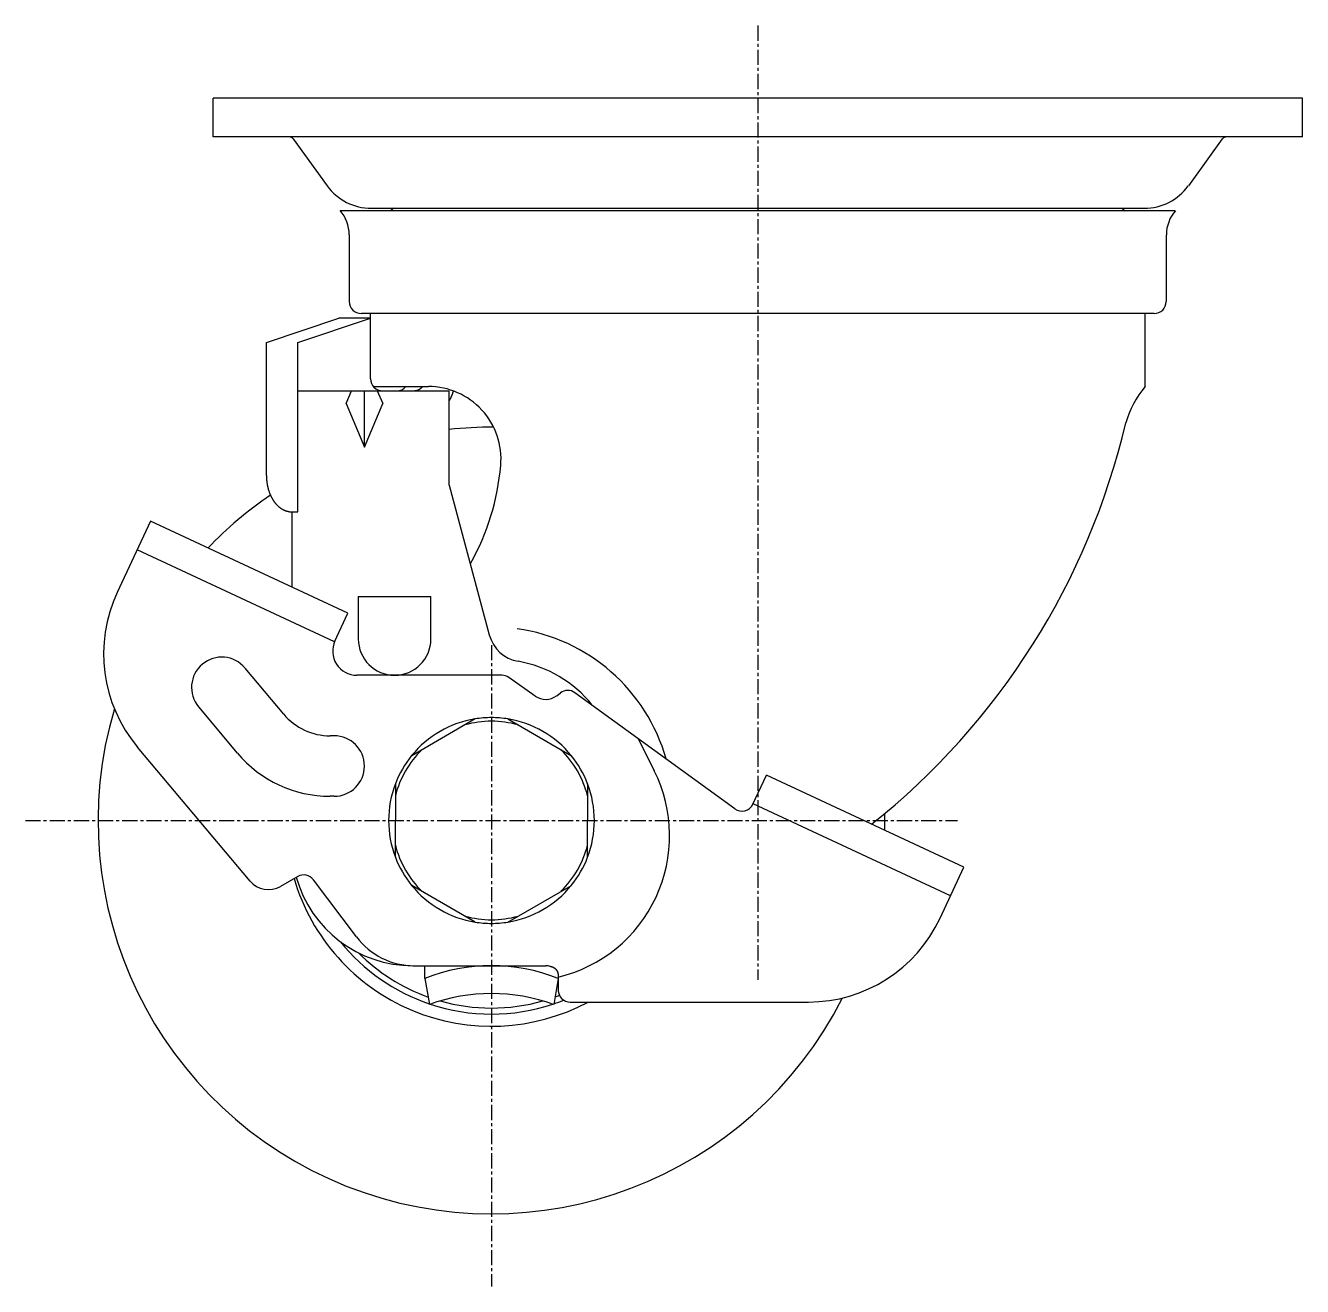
# Model space of a CAD drawing. Extents: x -2887 to -2607, y -818 to -346.
# Drawn here: x -2718.5 to -2613, y -639.9 to -535.7 of the extents above; entities that cross this region are included whole.
import ezdxf

# ---------------------------------------------------------------- set-up
doc = ezdxf.new("R2010")
doc.units = 0
doc.linetypes.add('CENTER', pattern=[2, 1.25, -0.25, 0.25, -0.25])
doc.layers.get('0').update_dxf_attribs({"linetype": 'CONTINUOUS'})
doc.layers.add('CENTER', color=1, linetype='CENTER')

msp = doc.modelspace()

# ---------------------------------------------------------------- linework, layer by layer
at = {"color": 7, "linetype": 'CONTINUOUS'}
for p, q in [((-2703, -544.87), (-2703, -541.67)), ((-2613, -541.67), (-2703, -541.67)), ((-2613, -544.87), (-2613, -541.67)), ((-2613, -544.87), (-2703, -544.87)), ((-2696.38, -545.03), (-2693.57, -548.91)), ((-2619.62, -545.03), (-2622.42, -548.91)), ((-2623.5, -550.97), (-2692.5, -550.97)), ((-2690.14, -550.77), (-2626.07, -550.77)), ((-2688.08, -550.77), (-2688.34, -550.97)), ((-2629.2, -550.97), (-2629.5, -550.97)), ((-2627.91, -550.77), (-2627.65, -550.97)), ((-2691.75, -552.95), (-2691.75, -558.47)), ((-2624.25, -552.97), (-2624.25, -558.47)), ((-2698.6, -561.85), (-2692.6, -559.85)), ((-2696, -561.85), (-2690, -559.85)), ((-2690, -559.85), (-2692.6, -559.85)), ((-2625.25, -559.47), (-2690.75, -559.47)), ((-2690, -564.85), (-2690, -559.5)), ((-2690, -564.85), (-2690, -559.5)), ((-2626, -565.5), (-2626, -559.5)), ((-2698.6, -572.85), (-2698.6, -561.85)), ((-2696, -575.85), (-2696, -561.85)), ((-2696, -565.85), (-2683.5, -565.85)), ((-2692.01, -566.91), (-2691.56, -565.85)), ((-2690.5, -570.51), (-2690.5, -565.85)), ((-2689.75, -565.5), (-2685.21, -565.5)), ((-2689.43, -565.85), (-2688.98, -566.91)), ((-2683.5, -573.66), (-2683.5, -565.85)), ((-2692.01, -566.91), (-2690.5, -570.51)), ((-2690.5, -570.51), (-2688.98, -566.91)), ((-2683.5, -573.66), (-2680.18, -586.03)), ((-2696.5, -575.85), (-2696, -575.85)), ((-2696.5, -575.85), (-2696.5, -582.09)), ((-2708.18, -576.63), (-2710.92, -582.51)), ((-2691.87, -584.24), (-2708.18, -576.63)), ((-2692.97, -586.6), (-2709.28, -578.99)), ((-2691, -582.86), (-2691, -586.36)), ((-2691, -582.86), (-2685, -582.86)), ((-2685, -586.36), (-2685, -582.86)), ((-2692.97, -586.6), (-2691.87, -584.24)), ((-2697.16, -592.58), (-2700.36, -588.76)), ((-2679.14, -589.36), (-2691.12, -589.36)), ((-2676.38, -591.08), (-2678.57, -589.55)), ((-2659.89, -600.4), (-2673.1, -590.8)), ((-2674.61, -591.05), (-2674.29, -590.81)), ((-2700.99, -595.79), (-2704.19, -591.97)), ((-2681.34, -592.97), (-2686.59, -596.01)), ((-2678.65, -592.97), (-2673.4, -596.01)), ((-2693, -594.36), (-2693.33, -594.36)), ((-2667.89, -594.59), (-2666.55, -597.25)), ((-2699.95, -606.36), (-2709.24, -595.29)), ((-2658.4, -600.01), (-2657.28, -597.61)), ((-2640.97, -605.22), (-2657.28, -597.61)), ((-2687.94, -598.33), (-2687.94, -601.36)), ((-2672.06, -598.33), (-2672.06, -601.36)), ((-2693, -599.36), (-2693.33, -599.36)), ((-2642.07, -607.58), (-2658.38, -599.97)), ((-2687.94, -604.4), (-2687.94, -601.36)), ((-2672.06, -604.4), (-2672.06, -601.36)), ((-2642.93, -609.44), (-2640.97, -605.22)), ((-2696.01, -605.99), (-2697.42, -606.81)), ((-2691.16, -610.98), (-2694.71, -606.26)), ((-2681.34, -609.76), (-2686.59, -606.72)), ((-2678.65, -609.76), (-2673.4, -606.72)), ((-2686.5, -613.36), (-2675.5, -613.36)), ((-2685.5, -614.41), (-2685.5, -613.36)), ((-2685.5, -614.41), (-2685.13, -616.57)), ((-2674.5, -614.41), (-2674.86, -616.57)), ((-2674.5, -614.03), (-2674.5, -615.29)), ((-2673.5, -616.36), (-2653.81, -616.36))]:
    msp.add_line(p, q, dxfattribs=at)
for points in [[(-2686.43, -565.85, 0), (-2686.43, -565.85, 0), (-2686.42, -565.85, 0), (-2686.41, -565.85, 0), (-2686.41, -565.85, 0), (-2686.4, -565.85, 0), (-2686.39, -565.85, 0), (-2686.39, -565.85, 0), (-2686.38, -565.85, 0), (-2686.37, -565.85, 0), (-2686.37, -565.85, 0), (-2686.36, -565.85, 0), (-2686.36, -565.85, 0), (-2686.35, -565.85, 0), (-2686.34, -565.85, 0), (-2686.34, -565.85, 0), (-2686.33, -565.85, 0), (-2686.32, -565.85, 0), (-2686.32, -565.85, 0), (-2686.31, -565.84, 0), (-2686.3, -565.84, 0), (-2686.3, -565.84, 0), (-2686.29, -565.84, 0), (-2686.28, -565.84, 0), (-2686.28, -565.84, 0), (-2686.27, -565.84, 0), (-2686.27, -565.84, 0), (-2686.26, -565.84, 0), (-2686.25, -565.84, 0), (-2686.25, -565.83, 0), (-2686.24, -565.83, 0), (-2686.23, -565.83, 0), (-2686.23, -565.83, 0), (-2686.22, -565.83, 0), (-2686.21, -565.83, 0), (-2686.21, -565.83, 0), (-2686.2, -565.82, 0), (-2686.2, -565.82, 0), (-2686.19, -565.82, 0), (-2686.18, -565.82, 0), (-2686.18, -565.82, 0), (-2686.17, -565.82, 0), (-2686.16, -565.81, 0), (-2686.16, -565.81, 0), (-2686.15, -565.81, 0), (-2686.15, -565.81, 0), (-2686.14, -565.8, 0), (-2686.13, -565.8, 0), (-2686.13, -565.8, 0), (-2686.12, -565.8, 0), (-2686.11, -565.8, 0), (-2686.11, -565.79, 0), (-2686.1, -565.79, 0), (-2686.1, -565.79, 0), (-2686.09, -565.79, 0), (-2686.08, -565.78, 0), (-2686.08, -565.78, 0), (-2686.07, -565.78, 0), (-2686.07, -565.78, 0), (-2686.06, -565.77, 0), (-2686.05, -565.77, 0), (-2686.05, -565.77, 0), (-2686.04, -565.77, 0), (-2686.04, -565.76, 0), (-2686.03, -565.76, 0), (-2686.02, -565.76, 0), (-2686.02, -565.76, 0), (-2686.01, -565.75, 0), (-2686.01, -565.75, 0), (-2686, -565.75, 0), (-2686, -565.74, 0), (-2685.99, -565.74, 0), (-2685.98, -565.74, 0), (-2685.98, -565.74, 0), (-2685.97, -565.73, 0), (-2685.97, -565.73, 0), (-2685.96, -565.73, 0), (-2685.96, -565.72, 0), (-2685.95, -565.72, 0), (-2685.94, -565.72, 0), (-2685.94, -565.71, 0), (-2685.93, -565.71, 0), (-2685.93, -565.7, 0), (-2685.92, -565.7, 0), (-2685.92, -565.7, 0), (-2685.91, -565.69, 0), (-2685.91, -565.69, 0), (-2685.9, -565.69, 0), (-2685.89, -565.68, 0), (-2685.89, -565.68, 0), (-2685.88, -565.67, 0), (-2685.88, -565.67, 0), (-2685.87, -565.67, 0), (-2685.87, -565.66, 0), (-2685.86, -565.66, 0), (-2685.86, -565.66, 0), (-2685.85, -565.65, 0), (-2685.85, -565.65, 0), (-2685.84, -565.64, 0), (-2685.84, -565.64, 0), (-2685.83, -565.63, 0), (-2685.83, -565.63, 0), (-2685.82, -565.63, 0), (-2685.82, -565.62, 0), (-2685.81, -565.62, 0), (-2685.81, -565.61, 0), (-2685.8, -565.61, 0), (-2685.8, -565.61, 0), (-2685.79, -565.6, 0), (-2685.79, -565.6, 0), (-2685.78, -565.59, 0), (-2685.78, -565.59, 0), (-2685.77, -565.58, 0), (-2685.77, -565.58, 0), (-2685.76, -565.57, 0), (-2685.76, -565.57, 0), (-2685.75, -565.56, 0), (-2685.75, -565.56, 0), (-2685.75, -565.55, 0), (-2685.74, -565.55, 0), (-2685.74, -565.54, 0), (-2685.73, -565.54, 0), (-2685.73, -565.53, 0), (-2685.72, -565.53, 0), (-2685.72, -565.52, 0), (-2685.71, -565.52, 0), (-2685.71, -565.51, 0), (-2685.71, -565.51, 0), (-2685.7, -565.5, 0)], [(-2698.6, -572.85, 0), (-2698.6, -572.89, 0), (-2698.59, -572.93, 0), (-2698.59, -572.96, 0), (-2698.59, -573, 0), (-2698.59, -573.04, 0), (-2698.59, -573.07, 0), (-2698.59, -573.11, 0), (-2698.59, -573.15, 0), (-2698.58, -573.18, 0), (-2698.58, -573.22, 0), (-2698.58, -573.26, 0), (-2698.57, -573.29, 0), (-2698.57, -573.33, 0), (-2698.56, -573.36, 0), (-2698.56, -573.4, 0), (-2698.55, -573.44, 0), (-2698.55, -573.47, 0), (-2698.54, -573.51, 0), (-2698.54, -573.55, 0), (-2698.53, -573.58, 0), (-2698.53, -573.62, 0), (-2698.52, -573.65, 0), (-2698.51, -573.69, 0), (-2698.5, -573.72, 0), (-2698.5, -573.76, 0), (-2698.49, -573.79, 0), (-2698.48, -573.83, 0), (-2698.47, -573.86, 0), (-2698.46, -573.9, 0), (-2698.45, -573.93, 0), (-2698.45, -573.97, 0), (-2698.44, -574, 0), (-2698.43, -574.03, 0), (-2698.42, -574.07, 0), (-2698.4, -574.1, 0), (-2698.39, -574.13, 0), (-2698.38, -574.17, 0), (-2698.37, -574.2, 0), (-2698.36, -574.23, 0), (-2698.35, -574.27, 0), (-2698.33, -574.3, 0), (-2698.32, -574.33, 0), (-2698.31, -574.36, 0), (-2698.3, -574.39, 0), (-2698.28, -574.43, 0), (-2698.27, -574.46, 0), (-2698.26, -574.49, 0), (-2698.24, -574.52, 0), (-2698.23, -574.55, 0), (-2698.21, -574.58, 0), (-2698.2, -574.61, 0), (-2698.18, -574.64, 0), (-2698.17, -574.67, 0), (-2698.15, -574.7, 0), (-2698.13, -574.73, 0), (-2698.12, -574.76, 0), (-2698.1, -574.78, 0), (-2698.09, -574.81, 0), (-2698.07, -574.84, 0), (-2698.05, -574.87, 0), (-2698.03, -574.89, 0), (-2698.02, -574.92, 0), (-2698, -574.95, 0), (-2697.98, -574.97, 0), (-2697.96, -575, 0), (-2697.94, -575.02, 0), (-2697.92, -575.05, 0), (-2697.91, -575.08, 0), (-2697.89, -575.1, 0), (-2697.87, -575.12, 0), (-2697.85, -575.15, 0), (-2697.83, -575.17, 0), (-2697.81, -575.2, 0), (-2697.79, -575.22, 0), (-2697.77, -575.24, 0), (-2697.75, -575.26, 0), (-2697.73, -575.28, 0), (-2697.7, -575.3, 0), (-2697.68, -575.33, 0), (-2697.66, -575.35, 0), (-2697.64, -575.37, 0), (-2697.62, -575.39, 0), (-2697.6, -575.41, 0), (-2697.57, -575.43, 0), (-2697.55, -575.44, 0), (-2697.53, -575.46, 0), (-2697.51, -575.48, 0), (-2697.49, -575.5, 0), (-2697.46, -575.51, 0), (-2697.44, -575.53, 0), (-2697.42, -575.55, 0), (-2697.39, -575.56, 0), (-2697.37, -575.58, 0), (-2697.35, -575.6, 0), (-2697.32, -575.61, 0), (-2697.3, -575.62, 0), (-2697.28, -575.64, 0), (-2697.25, -575.65, 0), (-2697.23, -575.66, 0), (-2697.2, -575.68, 0), (-2697.18, -575.69, 0), (-2697.15, -575.7, 0), (-2697.13, -575.71, 0), (-2697.1, -575.72, 0), (-2697.08, -575.73, 0), (-2697.06, -575.74, 0), (-2697.03, -575.75, 0), (-2697.01, -575.76, 0), (-2696.98, -575.77, 0), (-2696.96, -575.78, 0), (-2696.93, -575.79, 0), (-2696.9, -575.79, 0), (-2696.88, -575.8, 0), (-2696.85, -575.81, 0), (-2696.83, -575.81, 0), (-2696.8, -575.82, 0), (-2696.78, -575.83, 0), (-2696.75, -575.83, 0), (-2696.73, -575.83, 0), (-2696.7, -575.84, 0), (-2696.68, -575.84, 0), (-2696.65, -575.84, 0), (-2696.62, -575.85, 0), (-2696.6, -575.85, 0), (-2696.57, -575.85, 0), (-2696.55, -575.85, 0), (-2696.52, -575.85, 0), (-2696.5, -575.85, 0)], [(-2674.5, -614.03, 0), (-2674.5, -614.02, 0), (-2674.5, -614.02, 0), (-2674.5, -614.01, 0), (-2674.5, -614, 0), (-2674.5, -614, 0), (-2674.5, -613.99, 0), (-2674.5, -613.99, 0), (-2674.5, -613.98, 0), (-2674.5, -613.97, 0), (-2674.5, -613.97, 0), (-2674.5, -613.96, 0), (-2674.5, -613.96, 0), (-2674.5, -613.95, 0), (-2674.5, -613.94, 0), (-2674.5, -613.94, 0), (-2674.51, -613.93, 0), (-2674.51, -613.92, 0), (-2674.51, -613.92, 0), (-2674.51, -613.91, 0), (-2674.51, -613.91, 0), (-2674.51, -613.9, 0), (-2674.52, -613.89, 0), (-2674.52, -613.89, 0), (-2674.52, -613.88, 0), (-2674.52, -613.88, 0), (-2674.52, -613.87, 0), (-2674.53, -613.87, 0), (-2674.53, -613.86, 0), (-2674.53, -613.85, 0), (-2674.53, -613.85, 0), (-2674.54, -613.84, 0), (-2674.54, -613.84, 0), (-2674.54, -613.83, 0), (-2674.54, -613.82, 0), (-2674.55, -613.82, 0), (-2674.55, -613.81, 0), (-2674.55, -613.81, 0), (-2674.56, -613.8, 0), (-2674.56, -613.79, 0), (-2674.56, -613.79, 0), (-2674.57, -613.78, 0), (-2674.57, -613.78, 0), (-2674.58, -613.77, 0), (-2674.58, -613.77, 0), (-2674.58, -613.76, 0), (-2674.59, -613.75, 0), (-2674.59, -613.75, 0), (-2674.6, -613.74, 0), (-2674.6, -613.74, 0), (-2674.6, -613.73, 0), (-2674.61, -613.73, 0), (-2674.61, -613.72, 0), (-2674.62, -613.72, 0), (-2674.62, -613.71, 0), (-2674.63, -613.71, 0), (-2674.63, -613.7, 0), (-2674.64, -613.69, 0), (-2674.64, -613.69, 0), (-2674.65, -613.68, 0), (-2674.65, -613.68, 0), (-2674.66, -613.67, 0), (-2674.66, -613.67, 0), (-2674.67, -613.66, 0), (-2674.67, -613.66, 0), (-2674.68, -613.65, 0), (-2674.68, -613.65, 0), (-2674.69, -613.64, 0), (-2674.7, -613.64, 0), (-2674.7, -613.63, 0), (-2674.71, -613.63, 0), (-2674.71, -613.62, 0), (-2674.72, -613.62, 0), (-2674.72, -613.61, 0), (-2674.73, -613.61, 0), (-2674.74, -613.61, 0), (-2674.74, -613.6, 0), (-2674.75, -613.6, 0), (-2674.76, -613.59, 0), (-2674.76, -613.59, 0), (-2674.77, -613.58, 0), (-2674.78, -613.58, 0), (-2674.78, -613.57, 0), (-2674.79, -613.57, 0), (-2674.8, -613.57, 0), (-2674.8, -613.56, 0), (-2674.81, -613.56, 0), (-2674.82, -613.55, 0), (-2674.82, -613.55, 0), (-2674.83, -613.54, 0), (-2674.84, -613.54, 0), (-2674.85, -613.54, 0), (-2674.85, -613.53, 0), (-2674.86, -613.53, 0), (-2674.87, -613.52, 0), (-2674.88, -613.52, 0), (-2674.88, -613.52, 0), (-2674.89, -613.51, 0), (-2674.9, -613.51, 0), (-2674.91, -613.51, 0), (-2674.91, -613.5, 0), (-2674.92, -613.5, 0), (-2674.93, -613.5, 0), (-2674.94, -613.49, 0), (-2674.94, -613.49, 0), (-2674.95, -613.49, 0), (-2674.96, -613.48, 0), (-2674.97, -613.48, 0), (-2674.98, -613.48, 0), (-2674.99, -613.47, 0), (-2674.99, -613.47, 0), (-2675, -613.47, 0), (-2675.01, -613.47, 0), (-2675.02, -613.46, 0), (-2675.03, -613.46, 0), (-2675.03, -613.46, 0), (-2675.04, -613.45, 0), (-2675.05, -613.45, 0), (-2675.06, -613.45, 0), (-2675.07, -613.45, 0), (-2675.08, -613.44, 0), (-2675.09, -613.44, 0), (-2675.09, -613.44, 0), (-2675.1, -613.44, 0), (-2675.11, -613.43, 0), (-2675.12, -613.43, 0), (-2675.13, -613.43, 0), (-2675.14, -613.43, 0), (-2675.15, -613.43, 0)], [(-2674.5, -615.29, 0), (-2674.5, -615.3, 0), (-2674.5, -615.3, 0), (-2674.5, -615.31, 0), (-2674.49, -615.32, 0), (-2674.49, -615.33, 0), (-2674.49, -615.33, 0), (-2674.49, -615.34, 0), (-2674.49, -615.35, 0), (-2674.49, -615.35, 0), (-2674.49, -615.36, 0), (-2674.49, -615.36, 0), (-2674.49, -615.37, 0), (-2674.49, -615.38, 0), (-2674.49, -615.39, 0), (-2674.49, -615.39, 0), (-2674.49, -615.4, 0), (-2674.49, -615.41, 0), (-2674.49, -615.41, 0), (-2674.49, -615.42, 0), (-2674.49, -615.43, 0), (-2674.49, -615.43, 0), (-2674.49, -615.44, 0), (-2674.49, -615.45, 0), (-2674.48, -615.45, 0), (-2674.48, -615.46, 0), (-2674.48, -615.47, 0), (-2674.48, -615.47, 0), (-2674.48, -615.48, 0), (-2674.48, -615.49, 0), (-2674.48, -615.49, 0), (-2674.48, -615.5, 0), (-2674.48, -615.51, 0), (-2674.48, -615.51, 0), (-2674.47, -615.52, 0), (-2674.47, -615.53, 0), (-2674.47, -615.53, 0), (-2674.47, -615.54, 0), (-2674.47, -615.55, 0), (-2674.47, -615.55, 0), (-2674.47, -615.56, 0), (-2674.46, -615.57, 0), (-2674.46, -615.57, 0), (-2674.46, -615.58, 0), (-2674.46, -615.59, 0), (-2674.46, -615.59, 0), (-2674.46, -615.6, 0), (-2674.45, -615.61, 0), (-2674.45, -615.61, 0), (-2674.45, -615.62, 0), (-2674.45, -615.62, 0), (-2674.45, -615.63, 0), (-2674.45, -615.64, 0), (-2674.44, -615.64, 0), (-2674.44, -615.65, 0), (-2674.44, -615.66, 0), (-2674.44, -615.66, 0), (-2674.43, -615.67, 0), (-2674.43, -615.68, 0), (-2674.43, -615.68, 0), (-2674.43, -615.69, 0), (-2674.43, -615.7, 0), (-2674.42, -615.7, 0), (-2674.42, -615.71, 0), (-2674.42, -615.71, 0), (-2674.42, -615.72, 0), (-2674.41, -615.73, 0), (-2674.41, -615.73, 0), (-2674.41, -615.74, 0), (-2674.41, -615.74, 0), (-2674.4, -615.75, 0), (-2674.4, -615.76, 0), (-2674.4, -615.76, 0), (-2674.4, -615.77, 0), (-2674.39, -615.77, 0), (-2674.39, -615.78, 0), (-2674.39, -615.79, 0), (-2674.39, -615.79, 0), (-2674.38, -615.8, 0), (-2674.38, -615.8, 0), (-2674.38, -615.81, 0), (-2674.37, -615.82, 0), (-2674.37, -615.82, 0), (-2674.37, -615.83, 0), (-2674.37, -615.84, 0), (-2674.36, -615.84, 0), (-2674.36, -615.85, 0), (-2674.36, -615.85, 0), (-2674.35, -615.86, 0), (-2674.35, -615.86, 0), (-2674.35, -615.87, 0), (-2674.34, -615.88, 0), (-2674.34, -615.88, 0), (-2674.34, -615.89, 0), (-2674.33, -615.89, 0), (-2674.33, -615.9, 0), (-2674.33, -615.9, 0), (-2674.32, -615.91, 0), (-2674.32, -615.92, 0), (-2674.32, -615.92, 0), (-2674.31, -615.93, 0), (-2674.31, -615.93, 0), (-2674.31, -615.94, 0), (-2674.3, -615.94, 0), (-2674.3, -615.95, 0), (-2674.3, -615.95, 0), (-2674.29, -615.96, 0), (-2674.29, -615.97, 0), (-2674.28, -615.97, 0), (-2674.28, -615.98, 0), (-2674.28, -615.98, 0), (-2674.27, -615.99, 0), (-2674.27, -615.99, 0), (-2674.26, -616, 0), (-2674.26, -616, 0), (-2674.26, -616.01, 0), (-2674.25, -616.01, 0), (-2674.25, -616.02, 0), (-2674.24, -616.02, 0), (-2674.24, -616.03, 0), (-2674.24, -616.03, 0), (-2674.23, -616.04, 0), (-2674.23, -616.04, 0), (-2674.22, -616.05, 0), (-2674.22, -616.05, 0), (-2674.22, -616.06, 0), (-2674.21, -616.06, 0), (-2674.21, -616.07, 0), (-2674.2, -616.07, 0)]]:
    msp.add_polyline3d(points, dxfattribs=at)
at = {"color": 7}
msp.add_polyline3d([(-2683.5, -566.7, 0), (-2683.49, -566.7, 0), (-2683.49, -566.7, 0), (-2683.49, -566.69, 0), (-2683.49, -566.69, 0), (-2683.48, -566.68, 0), (-2683.48, -566.68, 0), (-2683.48, -566.67, 0), (-2683.48, -566.67, 0), (-2683.47, -566.67, 0), (-2683.47, -566.66, 0), (-2683.47, -566.66, 0), (-2683.47, -566.65, 0), (-2683.46, -566.65, 0), (-2683.46, -566.64, 0), (-2683.46, -566.64, 0), (-2683.46, -566.64, 0), (-2683.46, -566.63, 0), (-2683.45, -566.63, 0), (-2683.45, -566.62, 0), (-2683.45, -566.62, 0), (-2683.45, -566.62, 0), (-2683.44, -566.61, 0), (-2683.44, -566.61, 0), (-2683.44, -566.6, 0), (-2683.44, -566.6, 0), (-2683.43, -566.6, 0), (-2683.43, -566.59, 0), (-2683.43, -566.59, 0), (-2683.43, -566.58, 0), (-2683.43, -566.58, 0), (-2683.42, -566.57, 0), (-2683.42, -566.57, 0), (-2683.42, -566.57, 0), (-2683.42, -566.56, 0), (-2683.41, -566.56, 0), (-2683.41, -566.55, 0), (-2683.41, -566.55, 0), (-2683.41, -566.54, 0), (-2683.41, -566.54, 0), (-2683.4, -566.54, 0), (-2683.4, -566.53, 0), (-2683.4, -566.53, 0), (-2683.4, -566.52, 0), (-2683.39, -566.52, 0), (-2683.39, -566.52, 0), (-2683.39, -566.51, 0), (-2683.39, -566.51, 0), (-2683.39, -566.5, 0), (-2683.38, -566.5, 0), (-2683.38, -566.49, 0), (-2683.38, -566.49, 0), (-2683.38, -566.49, 0), (-2683.38, -566.48, 0), (-2683.37, -566.48, 0), (-2683.37, -566.47, 0), (-2683.37, -566.47, 0), (-2683.37, -566.47, 0), (-2683.36, -566.46, 0), (-2683.36, -566.46, 0), (-2683.36, -566.45, 0), (-2683.36, -566.45, 0), (-2683.36, -566.44, 0), (-2683.35, -566.44, 0), (-2683.35, -566.43, 0), (-2683.35, -566.43, 0), (-2683.35, -566.43, 0), (-2683.35, -566.42, 0), (-2683.34, -566.42, 0), (-2683.34, -566.41, 0), (-2683.34, -566.41, 0), (-2683.34, -566.4, 0), (-2683.34, -566.4, 0), (-2683.33, -566.4, 0), (-2683.33, -566.39, 0), (-2683.33, -566.39, 0), (-2683.33, -566.38, 0), (-2683.33, -566.38, 0), (-2683.32, -566.38, 0), (-2683.32, -566.37, 0), (-2683.32, -566.37, 0), (-2683.32, -566.36, 0), (-2683.32, -566.36, 0), (-2683.31, -566.35, 0), (-2683.31, -566.35, 0), (-2683.31, -566.35, 0), (-2683.31, -566.34, 0), (-2683.31, -566.34, 0), (-2683.3, -566.33, 0), (-2683.3, -566.33, 0), (-2683.3, -566.32, 0), (-2683.3, -566.32, 0), (-2683.3, -566.31, 0), (-2683.3, -566.31, 0), (-2683.29, -566.31, 0), (-2683.29, -566.3, 0), (-2683.29, -566.3, 0), (-2683.29, -566.29, 0), (-2683.29, -566.29, 0), (-2683.28, -566.28, 0), (-2683.28, -566.28, 0), (-2683.28, -566.27, 0), (-2683.28, -566.27, 0), (-2683.28, -566.27, 0), (-2683.27, -566.26, 0), (-2683.27, -566.26, 0), (-2683.27, -566.25, 0), (-2683.27, -566.25, 0), (-2683.27, -566.24, 0), (-2683.27, -566.24, 0), (-2683.26, -566.24, 0), (-2683.26, -566.23, 0), (-2683.26, -566.23, 0), (-2683.26, -566.22, 0), (-2683.26, -566.22, 0), (-2683.26, -566.21, 0), (-2683.25, -566.21, 0), (-2683.25, -566.21, 0), (-2683.25, -566.2, 0), (-2683.25, -566.2, 0), (-2683.25, -566.19, 0), (-2683.24, -566.19, 0), (-2683.24, -566.18, 0), (-2683.24, -566.18, 0), (-2683.24, -566.17, 0), (-2683.24, -566.17, 0), (-2683.24, -566.17, 0), (-2683.23, -566.16, 0), (-2683.23, -566.16, 0), (-2683.23, -566.15, 0), (-2683.23, -566.15, 0), (-2683.23, -566.14, 0), (-2683.23, -566.14, 0), (-2683.22, -566.13, 0), (-2683.22, -566.13, 0), (-2683.22, -566.13, 0), (-2683.22, -566.12, 0), (-2683.22, -566.12, 0), (-2683.22, -566.11, 0), (-2683.21, -566.11, 0), (-2683.21, -566.1, 0), (-2683.21, -566.1, 0), (-2683.21, -566.1, 0), (-2683.21, -566.09, 0), (-2683.21, -566.09, 0), (-2683.2, -566.08, 0), (-2683.2, -566.08, 0), (-2683.2, -566.07, 0), (-2683.2, -566.07, 0), (-2683.2, -566.06, 0), (-2683.2, -566.06, 0), (-2683.2, -566.05, 0), (-2683.19, -566.05, 0), (-2683.19, -566.05, 0), (-2683.19, -566.04, 0), (-2683.19, -566.04, 0), (-2683.19, -566.03, 0), (-2683.19, -566.03, 0), (-2683.18, -566.02, 0), (-2683.18, -566.02, 0), (-2683.18, -566.01, 0), (-2683.18, -566.01, 0), (-2683.18, -566, 0), (-2683.18, -566, 0), (-2683.18, -566, 0), (-2683.17, -565.99, 0), (-2683.17, -565.99, 0), (-2683.17, -565.98, 0), (-2683.17, -565.98, 0), (-2683.17, -565.97, 0), (-2683.17, -565.97, 0), (-2683.17, -565.97, 0), (-2683.16, -565.96, 0), (-2683.16, -565.96, 0), (-2683.16, -565.95, 0), (-2683.16, -565.95, 0), (-2683.16, -565.94, 0), (-2683.16, -565.94, 0), (-2683.16, -565.93, 0), (-2683.15, -565.93, 0), (-2683.15, -565.92, 0), (-2683.15, -565.92, 0), (-2683.15, -565.91, 0), (-2683.15, -565.91, 0), (-2683.15, -565.91, 0), (-2683.15, -565.9, 0), (-2683.15, -565.9, 0), (-2683.14, -565.89, 0), (-2683.14, -565.89, 0), (-2683.14, -565.88, 0), (-2683.14, -565.88, 0), (-2683.14, -565.88, 0)], dxfattribs=at)
at = {"color": 7, "linetype": 'CONTINUOUS'}
for centre, radius, start, end in [((-2696.7, -545.27), 0.4, 35.9142, 90), ((-2619.29, -545.27), 0.4, 90, 144.0858), ((-2689.93, -546.27), 4.5, 215.9142, 270), ((-2626.07, -546.27), 4.5, 270, 324.0858), ((-2694.75, -552.95), 3, 0, 41.4096), ((-2621.2, -552.97), 3.04, 138.8879, 180), ((-2690.75, -558.47), 1, 180, 270), ((-2625.25, -558.47), 1, 270, 0), ((-2686, -559.5), 4, 179.4628, 180), ((-2630, -559.5), 4, 0, 0.5372), ((-2689, -564.85), 1, 180, 270), ((-2687.83, -564.85), 1, 270, 319.2696), ((-2685.21, -571.5), 6, 355.1098, 90), ((-2619.89, -570.68), 8, 139.7239, 164.2482), ((-2686, -554.76), 60, 308.5718, 346.7549), ((-2680, -601.36), 32.5, 89.6981, 96.1823), ((-2699.16, -570.31), 20, 330.6639, 355.1098), ((-2680, -601.36), 32.5, 124.1905, 136.1509), ((-2700.05, -587.58), 12, 155, 220), ((-2680, -600.36), 15, 15.8083, 81.8483), ((-2691.12, -587.36), 2, 155, 270), ((-2688, -586.36), 3, 180, 0), ((-2677.28, -585.25), 3, 195, 260.2068), ((-2702.28, -590.36), 2.5, 40, 220), ((-2679.5, -598.06), 10, 38.496, 80.2068), ((-2679.14, -590.36), 1, 55, 90), ((-2673.69, -591.61), 1, 53.9882, 127), ((-2675.52, -589.85), 1.5, 235, 307), ((-2680, -601.36), 32.5, 163.4815, 333.1785), ((-2693.33, -589.36), 5, 220, 270), ((-2680, -601.36), 8.5, 90, 99.0861), ((-2680, -601.36), 8.5, 80.9139, 90), ((-2680, -601.36), 8.5, 99.0861, 140.9139), ((-2680, -601.36), 8.2, 90, 105.5332), ((-2680, -601.36), 8.2, 74.4668, 90), ((-2680, -601.36), 8.5, 39.0861, 80.9139), ((-2693, -596.86), 2.5, 270, 90), ((-2693.33, -589.36), 10, 220, 270), ((-2680, -601.36), 8.2, 134.4668, 165.5332), ((-2680, -601.36), 8.5, 140.9139, 159.0861), ((-2680, -601.36), 8.2, 14.4668, 45.5332), ((-2680, -601.36), 8.5, 20.9139, 39.0861), ((-2677.28, -602.63), 12, 283.4005, 26.6423), ((-2680, -601.36), 8.5, 159.0861, 200.9139), ((-2680, -601.36), 8.5, 339.0861, 20.9139), ((-2659.31, -599.59), 1, 233.9882, 335), ((-2680, -601.36), 32.5, 358.5782, 1.0289), ((-2680, -601.36), 8.2, 194.4668, 225.5332), ((-2680, -601.36), 8.2, 314.4668, 345.5332), ((-2680, -601.36), 8.5, 200.9139, 219.0861), ((-2680, -601.36), 8.5, 320.9139, 339.0861), ((-2698.42, -605.07), 2, 220, 300), ((-2680, -601.36), 17, 196.391, 298.0725), ((-2686.5, -603.36), 10, 195.6287, 270), ((-2695.51, -606.86), 1, 37, 120), ((-2680, -601.36), 8.5, 219.0861, 260.9139), ((-2680, -601.36), 8.5, 279.0861, 320.9139), ((-2680, -601.36), 8.2, 254.4668, 270), ((-2680, -601.36), 8.5, 260.9139, 270), ((-2680, -601.36), 8.2, 270, 285.5332), ((-2680, -601.36), 8.5, 270, 279.0861), ((-2653.81, -604.36), 12, 270, 335), ((-2680, -601.36), 16, 218.7679, 251.2629), ((-2686.37, -607.36), 6, 217, 270), ((-2680, -601.36), 15.5, 224.8968, 250.257), ((-2680, -628.36), 15, 68.4898, 111.5102), ((-2675.5, -614.36), 1, 69.6584, 90), ((-2680, -630.66), 15, 69.9988, 110.0012), ((-2680, -601.36), 15.5, 289.743, 291.2493), ((-2673.5, -615.36), 1, 224.9834, 270), ((-2680, -601.36), 16, 251.5659, 288.4341), ((-2680, -601.36), 15.5, 254.1439, 285.8561), ((-2680, -601.36), 16, 288.7371, 291.8954)]:
    msp.add_arc(centre, radius, start, end, dxfattribs=at)
at = {"layer": 'CENTER', "color": 1, "linetype": 'CENTER'}
for p, q in [((-2658, -535.67), (-2658, -614.52)), ((-2680, -586.86), (-2680, -639.86)), ((-2718.5, -601.36), (-2641.5, -601.36))]:
    msp.add_line(p, q, dxfattribs=at)

doc.saveas('drawing.dxf')
